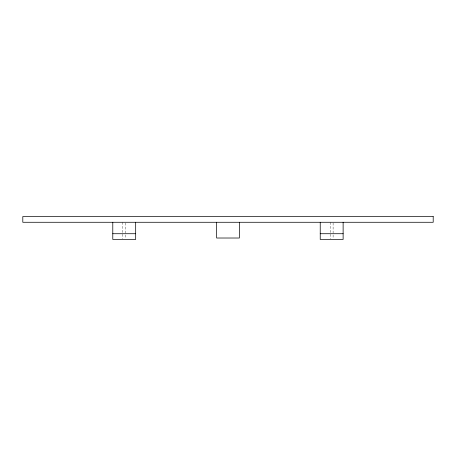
<?xml version="1.0" encoding="UTF-8"?>
<svg xmlns="http://www.w3.org/2000/svg" width="456" height="456" viewBox="0 0 456 456"><rect width="100%" height="100%" fill="white"/><g stroke="black" fill="none" stroke-linecap="round" stroke-linejoin="round"><path stroke-width="0.34" stroke-dasharray="2.28 1.71" d="M333.108 222.967L333.108 238.756M330.247 222.277L330.247 238.756M125.662 222.967L125.662 238.756M122.801 222.277L122.801 238.756"/><path stroke-width="0.68" d="M112.786 233.723L135.677 233.723M320.232 233.723L343.123 233.723M343.123 222.277L343.123 239.446L320.232 239.446L320.232 222.277M239.36 222.277L239.36 238.015L216.64 238.015L216.64 222.277M135.677 222.277L135.677 239.446L112.786 239.446L112.786 222.277M433.2 216.554L22.8 216.554L22.8 222.277L433.2 222.277L433.2 216.554"/></g></svg>
